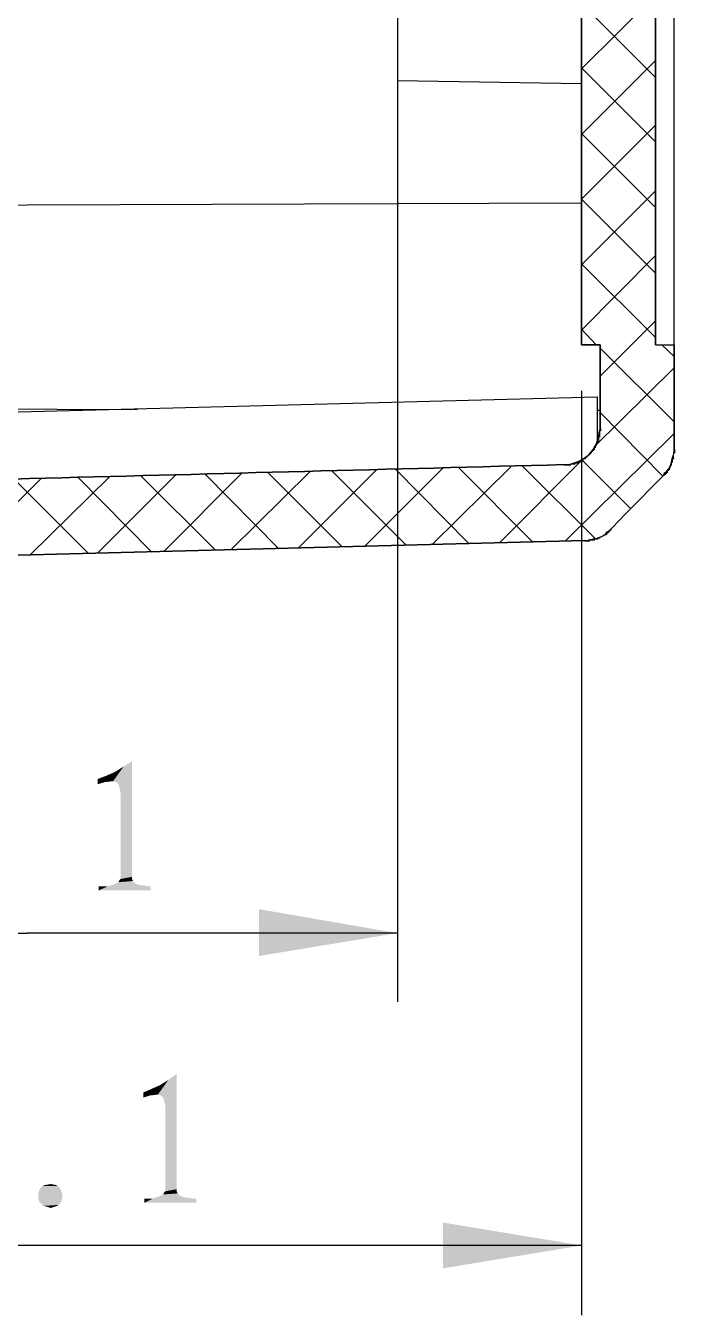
# Model space of a CAD drawing. Header units: millimetres. Extents: x 67 to 592, y -195 to 280.
# Drawn here: x 424.1 to 441.71, y -19.48 to 15.47 of the extents above; entities that cross this region are included whole.
import ezdxf

# ---------------------------------------------------------------- set-up
doc = ezdxf.new("R2010")
doc.units = ezdxf.units.MM
doc.layers.add('PDF_图层 1', color=7, linetype='Continuous', true_color=0x231f20)

msp = doc.modelspace()

# ---------------------------------------------------------------- linework, layer by layer
at = {"layer": 'PDF_图层 1', "color": 7, "lineweight": -3}
for points in [[(441.685, 3.994), (441.685, 114.671), (441.685, 114.728), (441.657, 114.784), (441.657, 114.869), (441.629, 114.925), (441.629, 114.982), (441.601, 115.038), (441.572, 115.095), (441.544, 115.151), (441.488, 115.264), (441.431, 115.32), (441.403, 115.377)], [(441.177, 6.816), (441.177, 111.821), (441.685, 111.821), (441.177, 111.821), (441.177, 6.816), (441.685, 6.816)], [(434.179, 18.781), (434.179, 13.984)], [(441.177, 16.298), (439.174, 14.294)], [(439.174, 16.072), (441.177, 14.068)], [(434.179, 15.141), (434.179, -10.991)], [(441.177, 14.52), (439.174, 12.516)], [(434.179, 13.984), (439.174, 13.899)], [(439.174, 14.322), (441.177, 12.319)], [(441.177, 12.77), (439.174, 10.767)], [(439.174, 12.544), (441.177, 10.541)], [(441.177, 10.992), (439.174, 8.989)], [(439.174, 10.654), (414.115, 10.569)], [(439.174, 10.767), (441.177, 8.763)], [(441.177, 9.243), (439.174, 7.211)], [(439.174, 9.017), (441.177, 7.013)], [(441.177, 7.465), (439.682, 5.969)], [(439.174, 7.239), (439.569, 6.816)], [(439.682, 6.731), (441.685, 4.728)], [(441.177, 6.816), (441.685, 6.816)], [(441.347, 6.816), (441.686, 6.505)], [(441.685, 6.816), (441.685, 3.994)], [(441.685, 6.195), (439.512, 4.05)], [(417.614, 4.84), (439.597, 5.405), (439.597, 4.219)], [(439.174, 5.574), (439.174, -19.485)], [(414.115, 5.123), (427.124, 5.066)], [(439.682, 5.038), (439.597, 5.038)], [(439.682, 4.981), (441.375, 3.26)], [(441.685, 4.417), (438.751, 1.511)], [(437.255, 3.514), (435.11, 1.398)], [(439.202, 3.712), (436.945, 1.454)], [(437.565, 3.542), (439.541, 1.567)], [(439.174, 3.712), (440.5, 2.385)], [(424.528, 3.204), (422.411, 1.087)], [(423.794, 3.176), (425.798, 1.172)], [(426.362, 3.232), (424.217, 1.116)], [(425.516, 3.232), (427.519, 1.2)], [(428.168, 3.288), (426.052, 1.172)], [(427.237, 3.26), (429.241, 1.257)], [(429.974, 3.345), (427.858, 1.228)], [(428.958, 3.317), (430.962, 1.285)], [(431.808, 3.373), (429.664, 1.257)], [(430.68, 3.345), (432.683, 1.341)], [(433.614, 3.429), (431.498, 1.313)], [(432.401, 3.401), (434.405, 1.398)], [(435.421, 3.486), (433.304, 1.369)], [(434.122, 3.458), (436.126, 1.426)], [(435.844, 3.486), (437.848, 1.482)], [(439.258, 1.51), (413.071, 0.833), (439.258, 1.51), (439.343, 1.51), (439.399, 1.539), (439.456, 1.539), (439.512, 1.567), (439.597, 1.567), (439.823, 1.68), (439.851, 1.736), (439.907, 1.764), (439.964, 1.821)], [(414.087, -9.128), (424.133, -9.128)], [(434.179, -9.128), (424.133, -9.128)], [(439.174, -17.594), (424.133, -17.594), (409.063, -17.594)]]:
    msp.add_lwpolyline(points, dxfattribs=at)
for points in [[(439.174, 6.816), (439.174, 56.511), (438.863, 56.511), (439.174, 56.511)], [(439.682, 4.558), (439.682, 6.816), (439.174, 6.816), (439.682, 6.816)]]:
    msp.add_lwpolyline(points, close=True, dxfattribs=at)
for points in [[(438.694, 3.57), (429.325, 3.326), (419.956, 3.081), (410.587, 2.837), (419.956, 3.081), (429.325, 3.326), (438.694, 3.57), (438.741, 3.57), (438.788, 3.57), (438.835, 3.57), (439.305, 3.706), (439.587, 3.942), (439.654, 4.445), (439.663, 4.483), (439.672, 4.521), (439.682, 4.558)], [(441.403, 3.288), (440.923, 2.799), (440.444, 2.31), (439.964, 1.821), (440.444, 2.31), (440.923, 2.799), (441.403, 3.288), (441.413, 3.307), (441.422, 3.326), (441.432, 3.345), (441.608, 3.457), (441.62, 3.735), (441.686, 3.909), (441.686, 3.937), (441.686, 3.966), (441.686, 3.994)]]:
    msp.add_open_spline(points, degree=3, knots=[0, 0, 0, 0, 1, 1, 1, 2, 2, 2, 3, 3, 3, 4, 4, 4, 5, 5, 5, 5], dxfattribs=at)
at = {"layer": 'PDF_图层 1', "color": 7, "lineweight": -3, "transparency": 33554559}
for points in [[(439.682, 4.558), (439.682, 4.53), (439.71, 4.558), (439.71, 4.53)], [(439.682, 4.558), (439.682, 4.53), (439.71, 4.558), (439.71, 4.53)], [(439.682, 4.558), (439.682, 4.53), (439.71, 4.558), (439.71, 4.53)], [(439.682, 4.558), (439.682, 4.502), (439.71, 4.558), (439.71, 4.502)], [(439.597, 4.22), (439.597, 4.192), (439.625, 4.22), (439.625, 4.192)], [(439.597, 4.22), (439.597, 4.192), (439.625, 4.22), (439.625, 4.192)], [(439.597, 4.22), (439.597, 4.192), (439.625, 4.22), (439.625, 4.192)], [(439.597, 4.22), (439.597, 4.163), (439.625, 4.22), (439.625, 4.163)], [(439.625, 4.304), (439.625, 4.276), (439.654, 4.304), (439.654, 4.276)], [(439.625, 4.304), (439.625, 4.276), (439.654, 4.304), (439.654, 4.276)], [(439.625, 4.304), (439.625, 4.276), (439.654, 4.304), (439.654, 4.276)], [(439.625, 4.304), (439.625, 4.276), (439.654, 4.304), (439.654, 4.276)], [(439.625, 4.304), (439.625, 4.248), (439.654, 4.304), (439.654, 4.248)], [(439.625, 4.276), (439.625, 4.248), (439.654, 4.276), (439.654, 4.248)], [(439.625, 4.276), (439.625, 4.248), (439.654, 4.276), (439.654, 4.248)], [(439.625, 4.276), (439.625, 4.248), (439.654, 4.276), (439.654, 4.248)], [(439.625, 4.276), (439.625, 4.219), (439.654, 4.276), (439.654, 4.219)], [(439.625, 4.248), (439.625, 4.22), (439.654, 4.248), (439.654, 4.22)], [(439.625, 4.248), (439.625, 4.22), (439.654, 4.248), (439.654, 4.22)], [(439.625, 4.248), (439.625, 4.22), (439.654, 4.248), (439.654, 4.22)], [(439.625, 4.248), (439.625, 4.191), (439.654, 4.248), (439.654, 4.191)], [(439.654, 4.474), (439.654, 4.445), (439.681, 4.474), (439.681, 4.445)], [(439.654, 4.474), (439.654, 4.445), (439.681, 4.474), (439.681, 4.445)], [(439.654, 4.474), (439.654, 4.445), (439.681, 4.474), (439.681, 4.445)], [(439.654, 4.474), (439.654, 4.445), (439.681, 4.474), (439.681, 4.445)], [(439.654, 4.474), (439.654, 4.445), (439.681, 4.474), (439.681, 4.445)], [(439.654, 4.474), (439.654, 4.417), (439.681, 4.474), (439.681, 4.417)], [(439.654, 4.445), (439.654, 4.417), (439.681, 4.445), (439.681, 4.417)], [(439.654, 4.445), (439.654, 4.417), (439.681, 4.445), (439.681, 4.417)], [(439.654, 4.445), (439.654, 4.417), (439.681, 4.445), (439.681, 4.417)], [(439.654, 4.445), (439.654, 4.388), (439.681, 4.445), (439.681, 4.388)], [(439.654, 4.417), (439.654, 4.389), (439.681, 4.417), (439.681, 4.389)], [(439.654, 4.417), (439.654, 4.389), (439.681, 4.417), (439.681, 4.389)], [(439.654, 4.417), (439.654, 4.361), (439.681, 4.417), (439.681, 4.361)], [(439.654, 4.389), (439.654, 4.361), (439.681, 4.389), (439.681, 4.361)], [(439.654, 4.389), (439.654, 4.361), (439.681, 4.389), (439.681, 4.361)], [(439.654, 4.389), (439.654, 4.361), (439.681, 4.389), (439.681, 4.361)], [(439.654, 4.389), (439.654, 4.332), (439.681, 4.389), (439.681, 4.332)], [(439.654, 4.361), (439.654, 4.332), (439.681, 4.361), (439.681, 4.332)], [(439.654, 4.361), (439.654, 4.332), (439.681, 4.361), (439.681, 4.332)], [(439.654, 4.361), (439.654, 4.332), (439.681, 4.361), (439.681, 4.332)], [(439.654, 4.361), (439.654, 4.304), (439.681, 4.361), (439.681, 4.304)], [(439.654, 4.332), (439.654, 4.304), (439.681, 4.332), (439.681, 4.304)], [(439.654, 4.332), (439.654, 4.304), (439.681, 4.332), (439.681, 4.304)], [(439.654, 4.332), (439.654, 4.304), (439.681, 4.332), (439.681, 4.304)], [(439.654, 4.332), (439.654, 4.304), (439.681, 4.332), (439.681, 4.304)], [(439.682, 4.53), (439.682, 4.502), (439.71, 4.53), (439.71, 4.502)], [(439.682, 4.53), (439.682, 4.502), (439.71, 4.53), (439.71, 4.502)], [(439.682, 4.53), (439.682, 4.502), (439.71, 4.53), (439.71, 4.502)], [(439.682, 4.53), (439.682, 4.473), (439.71, 4.53), (439.71, 4.473)], [(439.682, 4.502), (439.682, 4.474), (439.71, 4.502), (439.71, 4.474)], [(439.682, 4.502), (439.682, 4.474), (439.71, 4.502), (439.71, 4.474)], [(439.682, 4.502), (439.682, 4.474), (439.71, 4.502), (439.71, 4.474)], [(439.682, 4.502), (439.682, 4.474), (439.71, 4.502), (439.71, 4.474)], [(439.371, 3.853), (439.371, 3.825), (439.4, 3.853), (439.4, 3.825)], [(439.371, 3.853), (439.371, 3.825), (439.4, 3.853), (439.4, 3.825)], [(439.371, 3.853), (439.371, 3.825), (439.4, 3.853), (439.4, 3.825)], [(439.371, 3.853), (439.371, 3.825), (439.4, 3.853), (439.4, 3.825)], [(439.371, 3.853), (439.371, 3.825), (439.4, 3.853), (439.4, 3.825)], [(439.371, 3.853), (439.371, 3.825), (439.4, 3.853), (439.4, 3.825)], [(439.4, 3.909), (439.4, 3.881), (439.456, 3.909), (439.456, 3.881)], [(439.4, 3.881), (439.4, 3.853), (439.427, 3.881), (439.427, 3.853)], [(439.4, 3.881), (439.4, 3.853), (439.427, 3.881), (439.427, 3.853)], [(439.4, 3.881), (439.4, 3.853), (439.427, 3.881), (439.427, 3.853)], [(439.4, 3.881), (439.4, 3.853), (439.427, 3.881), (439.427, 3.853)], [(439.4, 3.881), (439.4, 3.853), (439.427, 3.881), (439.427, 3.853)], [(439.4, 3.881), (439.4, 3.853), (439.427, 3.881), (439.427, 3.853)], [(439.428, 3.937), (439.428, 3.909), (439.485, 3.937), (439.485, 3.909)], [(439.428, 3.937), (439.428, 3.88), (439.456, 3.937), (439.456, 3.88)], [(439.428, 3.909), (439.428, 3.881), (439.456, 3.909), (439.456, 3.881)], [(439.428, 3.909), (439.428, 3.881), (439.456, 3.909), (439.456, 3.881)], [(439.428, 3.909), (439.428, 3.881), (439.456, 3.909), (439.456, 3.881)], [(439.456, 3.966), (439.456, 3.938), (439.513, 3.966), (439.513, 3.938)], [(439.456, 3.966), (439.456, 3.938), (439.484, 3.966), (439.484, 3.938)], [(439.456, 3.966), (439.456, 3.909), (439.484, 3.966), (439.484, 3.909)], [(439.456, 3.937), (439.456, 3.909), (439.484, 3.937), (439.484, 3.909)], [(439.456, 3.937), (439.456, 3.909), (439.484, 3.937), (439.484, 3.909)], [(439.484, 3.994), (439.484, 3.966), (439.513, 3.994), (439.513, 3.966)], [(439.484, 3.994), (439.484, 3.966), (439.513, 3.994), (439.513, 3.966)], [(439.484, 3.994), (439.484, 3.966), (439.513, 3.994), (439.513, 3.966)], [(439.484, 3.994), (439.484, 3.937), (439.513, 3.994), (439.513, 3.937)], [(439.484, 3.966), (439.484, 3.938), (439.513, 3.966), (439.513, 3.938)], [(439.513, 4.05), (439.513, 4.023), (439.569, 4.05), (439.569, 4.023)], [(439.513, 4.05), (439.513, 4.023), (439.541, 4.05), (439.541, 4.023)], [(439.513, 4.05), (439.513, 3.994), (439.541, 4.05), (439.541, 3.994)], [(439.513, 4.022), (439.513, 3.994), (439.541, 4.022), (439.541, 3.994)], [(439.513, 4.022), (439.513, 3.994), (439.541, 4.022), (439.541, 3.994)], [(439.513, 4.022), (439.513, 3.994), (439.541, 4.022), (439.541, 3.994)], [(439.513, 4.022), (439.513, 3.966), (439.541, 4.022), (439.541, 3.966)], [(439.541, 4.107), (439.541, 4.078), (439.597, 4.107), (439.597, 4.078)], [(439.541, 4.078), (439.541, 4.05), (439.569, 4.078), (439.569, 4.05)], [(439.541, 4.078), (439.541, 4.05), (439.569, 4.078), (439.569, 4.05)], [(439.541, 4.078), (439.541, 4.05), (439.569, 4.078), (439.569, 4.05)], [(439.541, 4.078), (439.541, 4.05), (439.569, 4.078), (439.569, 4.05)], [(439.541, 4.078), (439.541, 4.022), (439.569, 4.078), (439.569, 4.022)], [(439.541, 4.05), (439.541, 4.023), (439.569, 4.05), (439.569, 4.023)], [(439.569, 4.163), (439.569, 4.135), (439.625, 4.163), (439.625, 4.135)], [(439.569, 4.135), (439.569, 4.107), (439.597, 4.135), (439.597, 4.107)], [(439.569, 4.135), (439.569, 4.107), (439.597, 4.135), (439.597, 4.107)], [(439.569, 4.135), (439.569, 4.107), (439.597, 4.135), (439.597, 4.107)], [(439.569, 4.135), (439.569, 4.107), (439.597, 4.135), (439.597, 4.107)], [(439.569, 4.135), (439.569, 4.078), (439.597, 4.135), (439.597, 4.078)], [(439.569, 4.107), (439.569, 4.078), (439.597, 4.107), (439.597, 4.078)], [(439.569, 4.107), (439.569, 4.078), (439.597, 4.107), (439.597, 4.078)], [(439.597, 4.191), (439.597, 4.163), (439.625, 4.191), (439.625, 4.163)], [(439.597, 4.191), (439.597, 4.163), (439.625, 4.191), (439.625, 4.163)], [(439.597, 4.191), (439.597, 4.163), (439.625, 4.191), (439.625, 4.163)], [(439.597, 4.191), (439.597, 4.134), (439.625, 4.191), (439.625, 4.134)], [(439.597, 4.163), (439.597, 4.135), (439.625, 4.163), (439.625, 4.135)], [(439.597, 4.163), (439.597, 4.135), (439.625, 4.163), (439.625, 4.135)], [(441.657, 3.909), (441.657, 3.881), (441.714, 3.909), (441.714, 3.881)], [(441.657, 3.881), (441.657, 3.853), (441.685, 3.881), (441.685, 3.853)], [(441.657, 3.881), (441.657, 3.853), (441.685, 3.881), (441.685, 3.853)], [(441.657, 3.881), (441.657, 3.853), (441.685, 3.881), (441.685, 3.853)], [(441.657, 3.881), (441.657, 3.825), (441.685, 3.881), (441.685, 3.825)], [(441.657, 3.853), (441.657, 3.825), (441.685, 3.853), (441.685, 3.825)], [(441.657, 3.853), (441.657, 3.825), (441.685, 3.853), (441.685, 3.825)], [(441.657, 3.853), (441.657, 3.825), (441.685, 3.853), (441.685, 3.825)], [(441.657, 3.853), (441.657, 3.796), (441.685, 3.853), (441.685, 3.796)], [(441.685, 3.994), (441.685, 3.937), (441.713, 3.994), (441.713, 3.937)], [(441.685, 3.966), (441.685, 3.938), (441.713, 3.966), (441.713, 3.938)], [(441.685, 3.966), (441.685, 3.938), (441.713, 3.966), (441.713, 3.938)], [(441.685, 3.966), (441.685, 3.938), (441.713, 3.966), (441.713, 3.938)], [(441.685, 3.966), (441.685, 3.909), (441.713, 3.966), (441.713, 3.909)], [(441.685, 3.937), (441.685, 3.909), (441.713, 3.937), (441.713, 3.909)], [(441.685, 3.937), (441.685, 3.909), (441.713, 3.937), (441.713, 3.909)], [(441.685, 3.937), (441.685, 3.909), (441.713, 3.937), (441.713, 3.909)], [(441.685, 3.937), (441.685, 3.88), (441.713, 3.937), (441.713, 3.88)], [(441.685, 3.909), (441.685, 3.881), (441.713, 3.909), (441.713, 3.881)], [(441.685, 3.909), (441.685, 3.881), (441.713, 3.909), (441.713, 3.881)], [(438.694, 3.571), (438.694, 3.542), (438.751, 3.571), (438.751, 3.542)], [(438.694, 3.571), (438.694, 3.542), (438.722, 3.571), (438.722, 3.542)], [(438.722, 3.571), (438.722, 3.542), (438.779, 3.571), (438.779, 3.542)], [(438.722, 3.571), (438.722, 3.542), (438.75, 3.571), (438.75, 3.542)], [(438.722, 3.571), (438.722, 3.542), (438.75, 3.571), (438.75, 3.542)], [(438.722, 3.571), (438.722, 3.542), (438.75, 3.571), (438.75, 3.542)], [(438.751, 3.571), (438.751, 3.542), (438.807, 3.571), (438.807, 3.542)], [(438.751, 3.571), (438.751, 3.542), (438.779, 3.571), (438.779, 3.542)], [(438.751, 3.571), (438.751, 3.542), (438.779, 3.571), (438.779, 3.542)], [(438.751, 3.571), (438.751, 3.542), (438.779, 3.571), (438.779, 3.542)], [(438.779, 3.571), (438.779, 3.542), (438.835, 3.571), (438.835, 3.542)], [(438.779, 3.571), (438.779, 3.542), (438.807, 3.571), (438.807, 3.542)], [(438.779, 3.571), (438.779, 3.542), (438.807, 3.571), (438.807, 3.542)], [(438.779, 3.571), (438.779, 3.542), (438.807, 3.571), (438.807, 3.542)], [(438.807, 3.571), (438.807, 3.542), (438.863, 3.571), (438.863, 3.542)], [(438.807, 3.571), (438.807, 3.542), (438.835, 3.571), (438.835, 3.542)], [(438.807, 3.571), (438.807, 3.542), (438.835, 3.571), (438.835, 3.542)], [(438.807, 3.571), (438.807, 3.542), (438.835, 3.571), (438.835, 3.542)], [(438.835, 3.571), (438.835, 3.542), (438.892, 3.571), (438.892, 3.542)], [(438.835, 3.571), (438.835, 3.542), (438.863, 3.571), (438.863, 3.542)], [(438.835, 3.571), (438.835, 3.542), (438.863, 3.571), (438.863, 3.542)], [(438.835, 3.571), (438.835, 3.542), (438.863, 3.571), (438.863, 3.542)], [(438.863, 3.599), (438.863, 3.571), (438.92, 3.599), (438.92, 3.571)], [(438.863, 3.599), (438.863, 3.542), (438.892, 3.599), (438.892, 3.542)], [(438.863, 3.571), (438.863, 3.542), (438.892, 3.571), (438.892, 3.542)], [(438.892, 3.599), (438.892, 3.571), (438.948, 3.599), (438.948, 3.571)], [(438.892, 3.599), (438.892, 3.571), (438.919, 3.599), (438.919, 3.571)], [(438.892, 3.599), (438.892, 3.571), (438.919, 3.599), (438.919, 3.571)], [(438.892, 3.599), (438.892, 3.571), (438.919, 3.599), (438.919, 3.571)], [(438.92, 3.599), (438.92, 3.571), (438.977, 3.599), (438.977, 3.571)], [(438.92, 3.599), (438.92, 3.571), (438.948, 3.599), (438.948, 3.571)], [(438.92, 3.599), (438.92, 3.571), (438.948, 3.599), (438.948, 3.571)], [(438.92, 3.599), (438.92, 3.571), (438.948, 3.599), (438.948, 3.571)], [(438.948, 3.599), (438.948, 3.571), (439.005, 3.599), (439.005, 3.571)], [(438.948, 3.599), (438.948, 3.571), (438.976, 3.599), (438.976, 3.571)], [(438.948, 3.599), (438.948, 3.571), (438.976, 3.599), (438.976, 3.571)], [(438.948, 3.599), (438.948, 3.571), (438.976, 3.599), (438.976, 3.571)], [(438.976, 3.627), (438.976, 3.599), (439.033, 3.627), (439.033, 3.599)], [(438.976, 3.627), (438.976, 3.599), (439.005, 3.627), (439.005, 3.599)], [(438.976, 3.627), (438.976, 3.571), (439.005, 3.627), (439.005, 3.571)], [(439.005, 3.627), (439.005, 3.599), (439.061, 3.627), (439.061, 3.599)], [(439.005, 3.627), (439.005, 3.599), (439.033, 3.627), (439.033, 3.599)], [(439.005, 3.627), (439.005, 3.599), (439.033, 3.627), (439.033, 3.599)], [(439.005, 3.627), (439.005, 3.599), (439.033, 3.627), (439.033, 3.599)], [(439.033, 3.627), (439.033, 3.599), (439.061, 3.627), (439.061, 3.599)], [(439.033, 3.627), (439.033, 3.599), (439.061, 3.627), (439.061, 3.599)], [(439.033, 3.627), (439.033, 3.599), (439.061, 3.627), (439.061, 3.599)], [(439.033, 3.627), (439.033, 3.599), (439.061, 3.627), (439.061, 3.599)], [(439.061, 3.655), (439.061, 3.627), (439.117, 3.655), (439.117, 3.627)], [(439.061, 3.655), (439.061, 3.627), (439.089, 3.655), (439.089, 3.627)], [(439.061, 3.655), (439.061, 3.627), (439.089, 3.655), (439.089, 3.627)], [(439.061, 3.655), (439.061, 3.599), (439.089, 3.655), (439.089, 3.599)], [(439.089, 3.655), (439.089, 3.627), (439.146, 3.655), (439.146, 3.627)], [(439.089, 3.655), (439.089, 3.627), (439.117, 3.655), (439.117, 3.627)], [(439.089, 3.655), (439.089, 3.627), (439.117, 3.655), (439.117, 3.627)], [(439.089, 3.655), (439.089, 3.627), (439.117, 3.655), (439.117, 3.627)], [(439.117, 3.683), (439.117, 3.655), (439.174, 3.683), (439.174, 3.655)], [(439.117, 3.683), (439.117, 3.655), (439.146, 3.683), (439.146, 3.655)], [(439.117, 3.683), (439.117, 3.627), (439.146, 3.683), (439.146, 3.627)], [(439.146, 3.683), (439.146, 3.655), (439.173, 3.683), (439.173, 3.655)], [(439.146, 3.683), (439.146, 3.655), (439.173, 3.683), (439.173, 3.655)], [(439.146, 3.683), (439.146, 3.655), (439.173, 3.683), (439.173, 3.655)], [(439.146, 3.683), (439.146, 3.655), (439.173, 3.683), (439.173, 3.655)], [(439.174, 3.712), (439.174, 3.684), (439.231, 3.712), (439.231, 3.684)], [(439.174, 3.712), (439.174, 3.684), (439.202, 3.712), (439.202, 3.684)], [(439.174, 3.712), (439.174, 3.684), (439.202, 3.712), (439.202, 3.684)], [(439.174, 3.712), (439.174, 3.655), (439.202, 3.712), (439.202, 3.655)], [(439.202, 3.74), (439.202, 3.712), (439.259, 3.74), (439.259, 3.712)], [(439.202, 3.712), (439.202, 3.684), (439.23, 3.712), (439.23, 3.684)], [(439.202, 3.712), (439.202, 3.684), (439.23, 3.712), (439.23, 3.684)], [(439.202, 3.712), (439.202, 3.684), (439.23, 3.712), (439.23, 3.684)], [(439.202, 3.712), (439.202, 3.684), (439.23, 3.712), (439.23, 3.684)], [(439.23, 3.74), (439.23, 3.712), (439.287, 3.74), (439.287, 3.712)], [(439.23, 3.74), (439.23, 3.712), (439.258, 3.74), (439.258, 3.712)], [(439.23, 3.74), (439.23, 3.712), (439.258, 3.74), (439.258, 3.712)], [(439.23, 3.74), (439.23, 3.712), (439.258, 3.74), (439.258, 3.712)], [(439.259, 3.768), (439.259, 3.74), (439.315, 3.768), (439.315, 3.74)], [(439.259, 3.768), (439.259, 3.74), (439.287, 3.768), (439.287, 3.74)], [(439.259, 3.768), (439.259, 3.74), (439.287, 3.768), (439.287, 3.74)], [(439.259, 3.768), (439.259, 3.712), (439.287, 3.768), (439.287, 3.712)], [(439.287, 3.796), (439.287, 3.768), (439.343, 3.796), (439.343, 3.768)], [(439.287, 3.796), (439.287, 3.74), (439.314, 3.796), (439.314, 3.74)], [(439.287, 3.768), (439.287, 3.74), (439.314, 3.768), (439.314, 3.74)], [(439.314, 3.825), (439.314, 3.796), (439.371, 3.825), (439.371, 3.796)], [(439.314, 3.796), (439.314, 3.768), (439.343, 3.796), (439.343, 3.768)], [(439.314, 3.796), (439.314, 3.768), (439.343, 3.796), (439.343, 3.768)], [(439.314, 3.796), (439.314, 3.768), (439.343, 3.796), (439.343, 3.768)], [(439.314, 3.796), (439.314, 3.768), (439.343, 3.796), (439.343, 3.768)], [(439.343, 3.825), (439.343, 3.796), (439.371, 3.825), (439.371, 3.796)], [(439.343, 3.825), (439.343, 3.796), (439.371, 3.825), (439.371, 3.796)], [(439.343, 3.825), (439.343, 3.796), (439.371, 3.825), (439.371, 3.796)], [(439.343, 3.825), (439.343, 3.796), (439.371, 3.825), (439.371, 3.796)], [(439.343, 3.825), (439.343, 3.796), (439.371, 3.825), (439.371, 3.796)], [(441.544, 3.514), (441.544, 3.486), (441.601, 3.514), (441.601, 3.486)], [(441.544, 3.514), (441.544, 3.486), (441.573, 3.514), (441.573, 3.486)], [(441.544, 3.514), (441.544, 3.458), (441.573, 3.514), (441.573, 3.458)], [(441.573, 3.571), (441.573, 3.542), (441.629, 3.571), (441.629, 3.542)], [(441.573, 3.571), (441.573, 3.542), (441.601, 3.571), (441.601, 3.542)], [(441.573, 3.571), (441.573, 3.514), (441.601, 3.571), (441.601, 3.514)], [(441.573, 3.542), (441.573, 3.514), (441.601, 3.542), (441.601, 3.514)], [(441.573, 3.542), (441.573, 3.514), (441.601, 3.542), (441.601, 3.514)], [(441.573, 3.542), (441.573, 3.514), (441.601, 3.542), (441.601, 3.514)], [(441.573, 3.542), (441.573, 3.486), (441.601, 3.542), (441.601, 3.486)], [(441.601, 3.655), (441.601, 3.627), (441.657, 3.655), (441.657, 3.627)], [(441.601, 3.627), (441.601, 3.599), (441.629, 3.627), (441.629, 3.599)], [(441.601, 3.627), (441.601, 3.599), (441.629, 3.627), (441.629, 3.599)], [(441.601, 3.627), (441.601, 3.599), (441.629, 3.627), (441.629, 3.599)], [(441.601, 3.627), (441.601, 3.599), (441.629, 3.627), (441.629, 3.599)], [(441.601, 3.627), (441.601, 3.571), (441.629, 3.627), (441.629, 3.571)], [(441.601, 3.599), (441.601, 3.571), (441.629, 3.599), (441.629, 3.571)], [(441.601, 3.599), (441.601, 3.571), (441.629, 3.599), (441.629, 3.571)], [(441.601, 3.599), (441.601, 3.571), (441.629, 3.599), (441.629, 3.571)], [(441.601, 3.599), (441.601, 3.542), (441.629, 3.599), (441.629, 3.542)], [(441.629, 3.74), (441.629, 3.712), (441.686, 3.74), (441.686, 3.712)], [(441.629, 3.712), (441.629, 3.684), (441.657, 3.712), (441.657, 3.684)], [(441.629, 3.712), (441.629, 3.684), (441.657, 3.712), (441.657, 3.684)], [(441.629, 3.712), (441.629, 3.684), (441.657, 3.712), (441.657, 3.684)], [(441.629, 3.712), (441.629, 3.684), (441.657, 3.712), (441.657, 3.684)], [(441.629, 3.712), (441.629, 3.655), (441.657, 3.712), (441.657, 3.655)], [(441.629, 3.683), (441.629, 3.655), (441.657, 3.683), (441.657, 3.655)], [(441.629, 3.683), (441.629, 3.655), (441.657, 3.683), (441.657, 3.655)], [(441.629, 3.683), (441.629, 3.655), (441.657, 3.683), (441.657, 3.655)], [(441.629, 3.683), (441.629, 3.627), (441.657, 3.683), (441.657, 3.627)], [(441.629, 3.655), (441.629, 3.627), (441.657, 3.655), (441.657, 3.627)], [(441.629, 3.655), (441.629, 3.627), (441.657, 3.655), (441.657, 3.627)], [(441.657, 3.825), (441.657, 3.796), (441.685, 3.825), (441.685, 3.796)], [(441.657, 3.825), (441.657, 3.796), (441.685, 3.825), (441.685, 3.796)], [(441.657, 3.825), (441.657, 3.796), (441.685, 3.825), (441.685, 3.796)], [(441.657, 3.825), (441.657, 3.768), (441.685, 3.825), (441.685, 3.768)], [(441.657, 3.796), (441.657, 3.768), (441.685, 3.796), (441.685, 3.768)], [(441.657, 3.796), (441.657, 3.768), (441.685, 3.796), (441.685, 3.768)], [(441.657, 3.796), (441.657, 3.768), (441.685, 3.796), (441.685, 3.768)], [(441.657, 3.796), (441.657, 3.74), (441.685, 3.796), (441.685, 3.74)], [(441.657, 3.768), (441.657, 3.74), (441.685, 3.768), (441.685, 3.74)], [(441.657, 3.768), (441.657, 3.74), (441.685, 3.768), (441.685, 3.74)], [(441.657, 3.768), (441.657, 3.712), (441.685, 3.768), (441.685, 3.712)], [(441.657, 3.74), (441.657, 3.712), (441.685, 3.74), (441.685, 3.712)], [(441.657, 3.74), (441.657, 3.712), (441.685, 3.74), (441.685, 3.712)], [(441.403, 3.317), (441.403, 3.288), (441.46, 3.317), (441.46, 3.288)], [(441.403, 3.317), (441.403, 3.288), (441.431, 3.317), (441.431, 3.288)], [(441.403, 3.317), (441.403, 3.26), (441.431, 3.317), (441.431, 3.26)], [(441.403, 3.288), (441.403, 3.261), (441.431, 3.288), (441.431, 3.261)], [(441.403, 3.288), (441.403, 3.261), (441.431, 3.288), (441.431, 3.261)], [(441.431, 3.345), (441.431, 3.317), (441.488, 3.345), (441.488, 3.317)], [(441.431, 3.345), (441.431, 3.317), (441.459, 3.345), (441.459, 3.317)], [(441.431, 3.345), (441.431, 3.288), (441.459, 3.345), (441.459, 3.288)], [(441.431, 3.317), (441.431, 3.288), (441.459, 3.317), (441.459, 3.288)], [(441.431, 3.317), (441.431, 3.288), (441.459, 3.317), (441.459, 3.288)], [(441.46, 3.373), (441.46, 3.345), (441.488, 3.373), (441.488, 3.345)], [(441.46, 3.373), (441.46, 3.345), (441.488, 3.373), (441.488, 3.345)], [(441.46, 3.373), (441.46, 3.345), (441.488, 3.373), (441.488, 3.345)], [(441.46, 3.373), (441.46, 3.345), (441.488, 3.373), (441.488, 3.345)], [(441.46, 3.373), (441.46, 3.317), (441.488, 3.373), (441.488, 3.317)], [(441.46, 3.345), (441.46, 3.317), (441.488, 3.345), (441.488, 3.317)], [(441.488, 3.429), (441.488, 3.401), (441.544, 3.429), (441.544, 3.401)], [(441.488, 3.429), (441.488, 3.373), (441.516, 3.429), (441.516, 3.373)], [(441.488, 3.401), (441.488, 3.373), (441.516, 3.401), (441.516, 3.373)], [(441.488, 3.401), (441.488, 3.373), (441.516, 3.401), (441.516, 3.373)], [(441.488, 3.401), (441.488, 3.373), (441.516, 3.401), (441.516, 3.373)], [(441.488, 3.401), (441.488, 3.345), (441.516, 3.401), (441.516, 3.345)], [(441.516, 3.458), (441.516, 3.43), (441.573, 3.458), (441.573, 3.43)], [(441.516, 3.458), (441.516, 3.43), (441.544, 3.458), (441.544, 3.43)], [(441.516, 3.458), (441.516, 3.43), (441.544, 3.458), (441.544, 3.43)], [(441.516, 3.458), (441.516, 3.401), (441.544, 3.458), (441.544, 3.401)], [(441.516, 3.429), (441.516, 3.401), (441.544, 3.429), (441.544, 3.401)], [(441.516, 3.429), (441.516, 3.401), (441.544, 3.429), (441.544, 3.401)], [(441.544, 3.486), (441.544, 3.458), (441.573, 3.486), (441.573, 3.458)], [(441.544, 3.486), (441.544, 3.458), (441.573, 3.486), (441.573, 3.458)], [(441.544, 3.486), (441.544, 3.458), (441.573, 3.486), (441.573, 3.458)], [(441.544, 3.486), (441.544, 3.429), (441.573, 3.486), (441.573, 3.429)], [(439.879, 1.764), (439.879, 1.708), (439.908, 1.764), (439.908, 1.708)], [(439.908, 1.793), (439.908, 1.736), (439.935, 1.793), (439.935, 1.736)], [(439.908, 1.764), (439.908, 1.737), (439.935, 1.764), (439.935, 1.737)], [(439.908, 1.764), (439.908, 1.737), (439.935, 1.764), (439.935, 1.737)], [(439.908, 1.764), (439.908, 1.737), (439.935, 1.764), (439.935, 1.737)], [(439.908, 1.764), (439.908, 1.737), (439.935, 1.764), (439.935, 1.737)], [(439.908, 1.764), (439.908, 1.737), (439.935, 1.764), (439.935, 1.737)], [(439.936, 1.793), (439.936, 1.764), (439.964, 1.793), (439.964, 1.764)], [(439.936, 1.793), (439.936, 1.764), (439.964, 1.793), (439.964, 1.764)], [(439.936, 1.793), (439.936, 1.764), (439.964, 1.793), (439.964, 1.764)], [(439.936, 1.793), (439.936, 1.764), (439.964, 1.793), (439.964, 1.764)], [(439.936, 1.793), (439.936, 1.764), (439.964, 1.793), (439.964, 1.764)], [(439.936, 1.793), (439.936, 1.764), (439.964, 1.793), (439.964, 1.764)], [(439.964, 1.821), (439.964, 1.793), (439.992, 1.821), (439.992, 1.793)], [(439.964, 1.821), (439.964, 1.793), (439.992, 1.821), (439.992, 1.793)], [(439.259, 1.51), (439.259, 1.483), (439.315, 1.51), (439.315, 1.483)], [(439.287, 1.51), (439.287, 1.483), (439.314, 1.51), (439.314, 1.483)], [(439.287, 1.51), (439.287, 1.483), (439.314, 1.51), (439.314, 1.483)], [(439.287, 1.51), (439.287, 1.483), (439.314, 1.51), (439.314, 1.483)], [(439.287, 1.51), (439.287, 1.483), (439.343, 1.51), (439.343, 1.483)], [(439.314, 1.51), (439.314, 1.483), (439.343, 1.51), (439.343, 1.483)], [(439.314, 1.51), (439.314, 1.483), (439.343, 1.51), (439.343, 1.483)], [(439.314, 1.51), (439.314, 1.483), (439.343, 1.51), (439.343, 1.483)], [(439.314, 1.51), (439.314, 1.483), (439.371, 1.51), (439.371, 1.483)], [(439.343, 1.51), (439.343, 1.483), (439.371, 1.51), (439.371, 1.483)], [(439.343, 1.51), (439.343, 1.483), (439.371, 1.51), (439.371, 1.483)], [(439.343, 1.51), (439.343, 1.483), (439.4, 1.51), (439.4, 1.483)], [(439.371, 1.51), (439.371, 1.483), (439.4, 1.51), (439.4, 1.483)], [(439.371, 1.51), (439.371, 1.483), (439.4, 1.51), (439.4, 1.483)], [(439.371, 1.51), (439.371, 1.483), (439.4, 1.51), (439.4, 1.483)], [(439.371, 1.51), (439.371, 1.483), (439.4, 1.51), (439.4, 1.483)], [(439.4, 1.539), (439.4, 1.51), (439.427, 1.539), (439.427, 1.51)], [(439.4, 1.539), (439.4, 1.51), (439.427, 1.539), (439.427, 1.51)], [(439.4, 1.539), (439.4, 1.51), (439.427, 1.539), (439.427, 1.51)], [(439.4, 1.539), (439.4, 1.51), (439.427, 1.539), (439.427, 1.51)], [(439.4, 1.539), (439.4, 1.51), (439.456, 1.539), (439.456, 1.51)], [(439.428, 1.539), (439.428, 1.51), (439.456, 1.539), (439.456, 1.51)], [(439.428, 1.539), (439.428, 1.51), (439.456, 1.539), (439.456, 1.51)], [(439.428, 1.539), (439.428, 1.51), (439.456, 1.539), (439.456, 1.51)], [(439.428, 1.539), (439.428, 1.51), (439.485, 1.539), (439.485, 1.51)], [(439.456, 1.539), (439.456, 1.51), (439.484, 1.539), (439.484, 1.51)], [(439.456, 1.539), (439.456, 1.51), (439.484, 1.539), (439.484, 1.51)], [(439.456, 1.539), (439.456, 1.51), (439.513, 1.539), (439.513, 1.51)], [(439.484, 1.539), (439.484, 1.51), (439.513, 1.539), (439.513, 1.51)], [(439.484, 1.539), (439.484, 1.51), (439.513, 1.539), (439.513, 1.51)], [(439.484, 1.539), (439.484, 1.51), (439.513, 1.539), (439.513, 1.51)], [(439.484, 1.539), (439.484, 1.51), (439.541, 1.539), (439.541, 1.51)], [(439.513, 1.567), (439.513, 1.51), (439.541, 1.567), (439.541, 1.51)], [(439.513, 1.567), (439.513, 1.539), (439.569, 1.567), (439.569, 1.539)], [(439.513, 1.539), (439.513, 1.51), (439.541, 1.539), (439.541, 1.51)], [(439.541, 1.567), (439.541, 1.539), (439.569, 1.567), (439.569, 1.539)], [(439.541, 1.567), (439.541, 1.539), (439.569, 1.567), (439.569, 1.539)], [(439.541, 1.567), (439.541, 1.539), (439.569, 1.567), (439.569, 1.539)], [(439.541, 1.567), (439.541, 1.539), (439.597, 1.567), (439.597, 1.539)], [(439.569, 1.567), (439.569, 1.539), (439.597, 1.567), (439.597, 1.539)], [(439.569, 1.567), (439.569, 1.539), (439.597, 1.567), (439.597, 1.539)], [(439.569, 1.567), (439.569, 1.539), (439.597, 1.567), (439.597, 1.539)], [(439.569, 1.567), (439.569, 1.539), (439.625, 1.567), (439.625, 1.539)], [(439.597, 1.596), (439.597, 1.539), (439.625, 1.596), (439.625, 1.539)], [(439.597, 1.596), (439.597, 1.567), (439.654, 1.596), (439.654, 1.567)], [(439.597, 1.567), (439.597, 1.539), (439.625, 1.567), (439.625, 1.539)], [(439.625, 1.596), (439.625, 1.567), (439.654, 1.596), (439.654, 1.567)], [(439.625, 1.596), (439.625, 1.567), (439.654, 1.596), (439.654, 1.567)], [(439.625, 1.596), (439.625, 1.567), (439.654, 1.596), (439.654, 1.567)], [(439.625, 1.596), (439.625, 1.567), (439.682, 1.596), (439.682, 1.567)], [(439.654, 1.596), (439.654, 1.567), (439.681, 1.596), (439.681, 1.567)], [(439.654, 1.596), (439.654, 1.567), (439.681, 1.596), (439.681, 1.567)], [(439.654, 1.596), (439.654, 1.567), (439.681, 1.596), (439.681, 1.567)], [(439.654, 1.596), (439.654, 1.567), (439.681, 1.596), (439.681, 1.567)], [(439.682, 1.623), (439.682, 1.596), (439.71, 1.623), (439.71, 1.596)], [(439.682, 1.623), (439.682, 1.596), (439.71, 1.623), (439.71, 1.596)], [(439.682, 1.623), (439.682, 1.596), (439.71, 1.623), (439.71, 1.596)], [(439.682, 1.623), (439.682, 1.596), (439.71, 1.623), (439.71, 1.596)], [(439.682, 1.623), (439.682, 1.596), (439.739, 1.623), (439.739, 1.596)], [(439.71, 1.623), (439.71, 1.596), (439.738, 1.623), (439.738, 1.596)], [(439.71, 1.623), (439.71, 1.596), (439.738, 1.623), (439.738, 1.596)], [(439.71, 1.623), (439.71, 1.596), (439.738, 1.623), (439.738, 1.596)], [(439.71, 1.623), (439.71, 1.596), (439.738, 1.623), (439.738, 1.596)], [(439.738, 1.651), (439.738, 1.623), (439.766, 1.651), (439.766, 1.623)], [(439.738, 1.651), (439.738, 1.623), (439.766, 1.651), (439.766, 1.623)], [(439.738, 1.651), (439.738, 1.623), (439.766, 1.651), (439.766, 1.623)], [(439.738, 1.651), (439.738, 1.623), (439.766, 1.651), (439.766, 1.623)], [(439.738, 1.651), (439.738, 1.623), (439.795, 1.651), (439.795, 1.623)], [(439.766, 1.68), (439.766, 1.623), (439.795, 1.68), (439.795, 1.623)], [(439.766, 1.68), (439.766, 1.652), (439.823, 1.68), (439.823, 1.652)], [(439.766, 1.651), (439.766, 1.623), (439.795, 1.651), (439.795, 1.623)], [(439.766, 1.651), (439.766, 1.623), (439.795, 1.651), (439.795, 1.623)], [(439.795, 1.68), (439.795, 1.652), (439.823, 1.68), (439.823, 1.652)], [(439.795, 1.68), (439.795, 1.652), (439.823, 1.68), (439.823, 1.652)], [(439.795, 1.68), (439.795, 1.652), (439.823, 1.68), (439.823, 1.652)], [(439.795, 1.68), (439.795, 1.652), (439.851, 1.68), (439.851, 1.652)], [(439.823, 1.708), (439.823, 1.651), (439.851, 1.708), (439.851, 1.651)], [(439.823, 1.708), (439.823, 1.68), (439.851, 1.708), (439.851, 1.68)], [(439.823, 1.708), (439.823, 1.68), (439.851, 1.708), (439.851, 1.68)], [(439.823, 1.708), (439.823, 1.68), (439.879, 1.708), (439.879, 1.68)], [(439.851, 1.736), (439.851, 1.679), (439.879, 1.736), (439.879, 1.679)], [(439.851, 1.736), (439.851, 1.708), (439.908, 1.736), (439.908, 1.708)], [(439.851, 1.708), (439.851, 1.68), (439.879, 1.708), (439.879, 1.68)], [(439.851, 1.708), (439.851, 1.68), (439.879, 1.708), (439.879, 1.68)], [(439.879, 1.736), (439.879, 1.708), (439.908, 1.736), (439.908, 1.708)], [(439.879, 1.736), (439.879, 1.708), (439.908, 1.736), (439.908, 1.708)], [(439.879, 1.736), (439.879, 1.708), (439.908, 1.736), (439.908, 1.708)]]:
    msp.add_solid(points, dxfattribs=at)
at = {"layer": 'PDF_图层 1', "color": 7, "transparency": 33554559}
for points in [[(426.475, -5.008), (426.757, -4.613), (426.983, -4.472)], [(426.56, -5.036), (426.475, -5.008), (426.983, -4.472)], [(426.56, -5.036), (426.616, -5.093), (426.983, -4.472)], [(426.616, -5.093), (426.644, -5.178), (426.983, -4.472)], [(426.644, -5.178), (426.672, -5.319), (426.983, -4.472)], [(426.983, -4.472), (426.672, -5.319), (426.983, -7.604)], [(426.278, -4.867), (426.051, -4.952), (426.475, -5.008)], [(426.278, -4.867), (426.475, -5.008), (426.532, -4.754)], [(426.532, -4.754), (426.475, -5.008), (426.757, -4.613)], [(426.052, -4.952), (426.249, -5.036), (426.475, -5.008)], [(426.052, -4.952), (426.052, -5.093), (426.249, -5.036)], [(426.673, -5.319), (426.673, -7.661), (426.983, -7.604)], [(426.673, -7.661), (426.644, -7.689), (426.983, -7.661)], [(426.983, -7.661), (426.644, -7.689), (427.011, -7.718)], [(426.983, -7.604), (426.672, -7.661), (426.983, -7.661)], [(427.406, -7.858), (426.08, -7.971), (427.491, -7.858)], [(426.334, -7.858), (426.08, -7.971), (427.406, -7.858)], [(426.221, -7.858), (426.08, -7.971), (426.334, -7.858)], [(426.08, -7.858), (426.08, -7.971), (426.221, -7.858)], [(427.491, -7.858), (426.08, -7.971), (427.491, -7.971)], [(427.209, -7.83), (426.334, -7.858), (427.293, -7.83)], [(426.419, -7.83), (426.334, -7.858), (427.209, -7.83)], [(427.293, -7.83), (426.334, -7.858), (427.406, -7.858)], [(426.503, -7.802), (426.419, -7.83), (427.124, -7.802)], [(427.124, -7.802), (426.419, -7.83), (427.209, -7.83)], [(426.56, -7.774), (426.503, -7.802), (427.067, -7.774)], [(427.067, -7.774), (426.503, -7.802), (427.124, -7.802)], [(426.616, -7.745), (426.559, -7.774), (427.011, -7.718)], [(427.011, -7.717), (426.56, -7.774), (427.068, -7.774)], [(426.644, -7.689), (426.616, -7.746), (427.011, -7.717)], [(434.179, -9.128), (430.426, -8.479), (430.426, -9.749)], [(427.491, -13.361), (427.688, -13.503), (427.745, -13.249)], [(427.773, -13.531), (427.688, -13.502), (428.196, -12.938)], [(427.745, -13.249), (427.688, -13.503), (427.97, -13.107)], [(427.689, -13.503), (427.971, -13.107), (428.196, -12.938)], [(427.773, -13.531), (427.83, -13.587), (428.196, -12.938)], [(427.829, -13.587), (427.858, -13.672), (428.196, -12.938)], [(427.858, -13.672), (427.886, -13.813), (428.196, -12.938)], [(428.196, -12.938), (427.886, -13.812), (428.196, -16.07)], [(427.491, -13.361), (427.293, -13.446), (427.688, -13.503)], [(427.293, -13.446), (427.293, -13.587), (427.463, -13.531)], [(427.294, -13.446), (427.463, -13.531), (427.689, -13.503)], [(427.886, -13.813), (427.886, -16.127), (428.197, -16.071)], [(425.036, -16.042), (424.471, -16.099), (425.064, -16.127)], [(424.499, -16.042), (424.472, -16.099), (425.036, -16.042)], [(424.556, -15.986), (424.499, -16.042), (424.979, -15.986)], [(424.979, -15.986), (424.499, -16.042), (425.036, -16.042)], [(424.612, -15.957), (424.556, -15.986), (424.923, -15.957)], [(424.923, -15.957), (424.556, -15.986), (424.98, -15.986)], [(424.782, -15.929), (424.612, -15.957), (424.923, -15.957)], [(428.196, -16.07), (427.886, -16.127), (428.196, -16.127)], [(424.471, -16.099), (424.443, -16.211), (425.064, -16.127)], [(425.064, -16.127), (424.443, -16.211), (425.092, -16.211)], [(424.443, -16.211), (424.443, -16.324), (425.093, -16.211)], [(425.092, -16.211), (424.443, -16.324), (425.092, -16.324)], [(424.443, -16.324), (424.471, -16.409), (425.093, -16.324)], [(424.471, -16.409), (425.064, -16.409), (425.092, -16.324)], [(424.471, -16.409), (424.528, -16.466), (425.064, -16.409)], [(424.528, -16.466), (425.008, -16.493), (425.064, -16.409)], [(427.547, -16.324), (427.321, -16.437), (428.62, -16.324)], [(427.321, -16.324), (427.321, -16.437), (427.434, -16.324)], [(428.732, -16.324), (427.321, -16.437), (428.732, -16.437)], [(428.62, -16.324), (427.322, -16.437), (428.732, -16.324)], [(427.434, -16.324), (427.322, -16.437), (427.547, -16.324)], [(428.422, -16.296), (427.547, -16.324), (428.507, -16.296)], [(427.632, -16.296), (427.547, -16.324), (428.422, -16.296)], [(428.507, -16.296), (427.547, -16.324), (428.62, -16.324)], [(427.717, -16.268), (427.632, -16.296), (428.337, -16.268)], [(428.337, -16.268), (427.632, -16.296), (428.423, -16.296)], [(427.773, -16.24), (427.717, -16.268), (428.281, -16.24)], [(428.281, -16.24), (427.717, -16.268), (428.338, -16.268)], [(427.829, -16.211), (427.773, -16.24), (428.224, -16.183)], [(428.224, -16.183), (427.773, -16.24), (428.281, -16.24)], [(427.858, -16.155), (427.83, -16.211), (428.224, -16.183)], [(427.886, -16.127), (427.858, -16.155), (428.197, -16.127)], [(428.196, -16.127), (427.858, -16.155), (428.224, -16.183)], [(424.528, -16.466), (424.585, -16.522), (425.008, -16.493)], [(424.584, -16.522), (424.951, -16.522), (425.008, -16.494)], [(424.584, -16.522), (424.697, -16.55), (424.951, -16.522)], [(424.697, -16.55), (424.866, -16.55), (424.951, -16.522)], [(424.697, -16.55), (424.782, -16.578), (424.866, -16.55)], [(439.174, -17.594), (435.421, -16.974), (435.421, -18.215)]]:
    msp.add_solid(points, dxfattribs=at)

doc.saveas('drawing.dxf')
